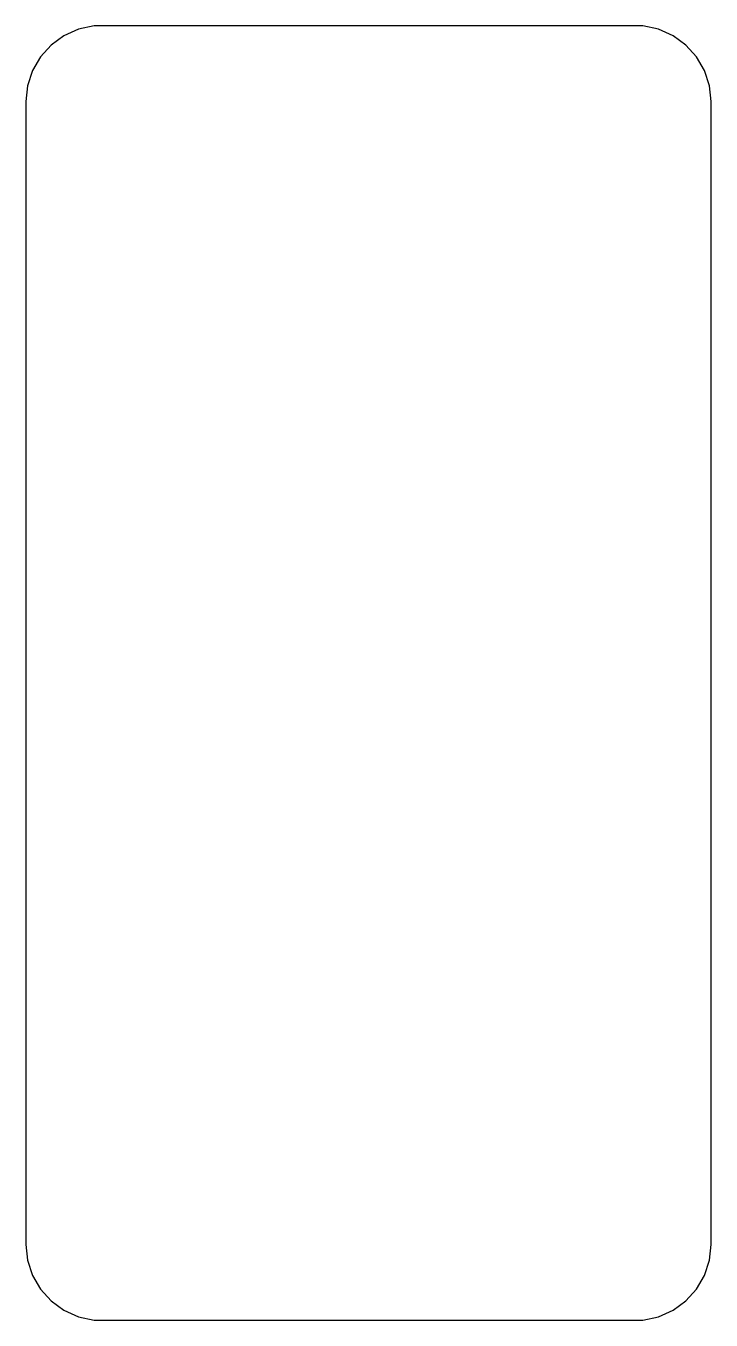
# Model space of a CAD drawing. Header units: metres. Extents: x -9 to 9, y -17 to 17.
import ezdxf

# ---------------------------------------------------------------- set-up
doc = ezdxf.new("R2010")
doc.units = ezdxf.units.M

msp = doc.modelspace()

# ---------------------------------------------------------------- linework, layer by layer
for p, q in [((-7.20905, 16.989), (-7.61803, 16.9021)), ((7.20905, 16.989), (-7.20905, 16.989)), ((7.61803, 16.9021), (7.20905, 16.989)), ((-8, 16.732), (-8.33826, 16.4863)), ((-7.61803, 16.9021), (-8, 16.732)), ((8, 16.732), (7.61803, 16.9021)), ((8.33826, 16.4863), (8, 16.732)), ((-8.33826, 16.4863), (-8.61803, 16.1756)), ((8.61803, 16.1756), (8.33826, 16.4863)), ((-8.61803, 16.1756), (-8.82709, 15.8135)), ((8.82709, 15.8135), (8.61803, 16.1756)), ((-8.82709, 15.8135), (-8.95628, 15.4158)), ((8.95628, 15.4158), (8.82709, 15.8135)), ((-8.95628, 15.4158), (-9, 15)), ((9, 15), (8.95628, 15.4158)), ((-9, 15), (-9, -15)), ((9, -15), (9, 15)), ((-9, -15), (-8.95628, -15.4158)), ((8.95628, -15.4158), (9, -15)), ((-8.95628, -15.4158), (-8.82709, -15.8135)), ((8.82709, -15.8135), (8.95628, -15.4158)), ((-8.82709, -15.8135), (-8.61803, -16.1756)), ((8.61803, -16.1756), (8.82709, -15.8135)), ((-8.61803, -16.1756), (-8.33826, -16.4863)), ((8.33826, -16.4863), (8.61803, -16.1756)), ((-8.33826, -16.4863), (-8, -16.732)), ((8, -16.732), (8.33826, -16.4863)), ((-8, -16.732), (-7.61803, -16.9021)), ((-7.61803, -16.9021), (-7.20905, -16.989)), ((-7.20905, -16.989), (7.20905, -16.989)), ((7.20905, -16.989), (7.61803, -16.9021)), ((7.61803, -16.9021), (8, -16.732))]:
    msp.add_line(p, q)

doc.saveas('drawing.dxf')
